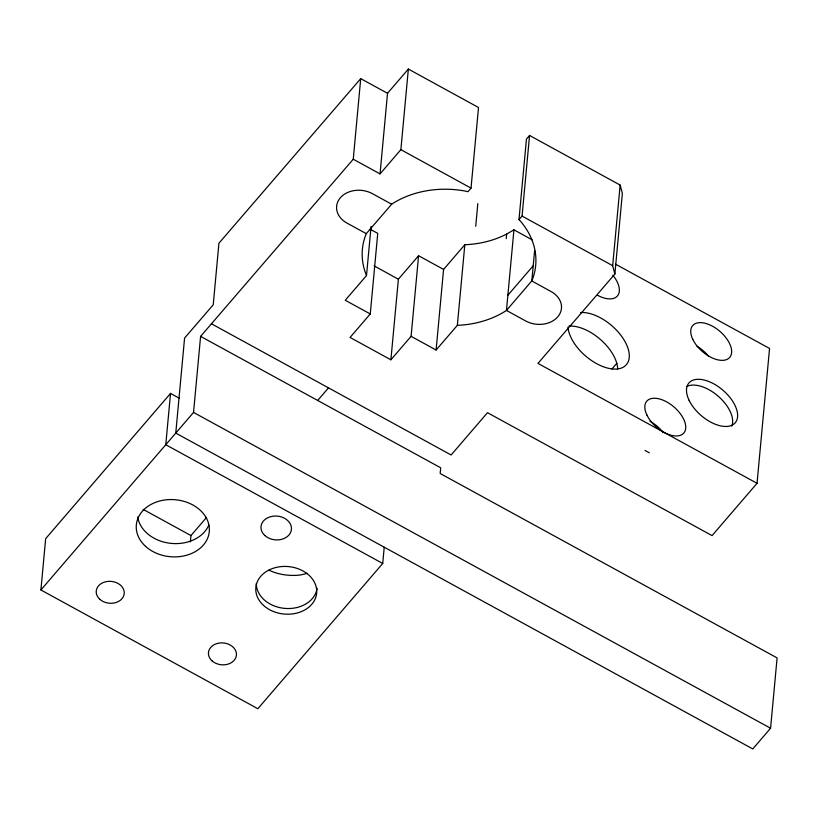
<?xml version="1.0" encoding="UTF-8"?>
<svg xmlns="http://www.w3.org/2000/svg" width="818" height="818" viewBox="0 0 818 818"><rect width="100%" height="100%" fill="white"/><g stroke="black" fill="none" stroke-linecap="round" stroke-linejoin="round"><path stroke-width="1.23" d="M384.225 547.201L382.722 563.469L257.854 708.725L40.9 589.972L45.655 538.673L170.533 393.417L179.479 398.315M170.533 393.417L165.768 444.726L382.722 563.469M40.9 589.972L193.539 412.425L200.594 336.382L353.253 159.224L360.718 78.63L387.527 93.293L380.043 173.897L353.253 159.224M190.369 541.905L190.962 535.565L206.576 517.395M411.096 336.331L436.106 350.022L443.581 269.419L418.581 255.727L411.096 336.331L390.892 359.797L350.063 337.445L370.268 313.959L345.257 300.267L366.505 275.574L371.065 226.453M370.268 313.959L377.752 233.365L370.135 229.193M380.043 173.897L400.871 149.663L408.356 69.06L478.52 107.506L471.025 188.13L467.947 191.709L465.381 191.095A87.025 67.914 5.3 0 0 391.781 204.091L366.28 233.651A87.025 67.914 5.3 0 0 366.505 275.574M390.892 359.797L398.386 279.194L418.581 255.727M436.106 350.022L457.354 325.329L464.829 244.725A87.015 67.914 5.3 0 0 506.659 234.081L513.939 229.838L532.089 239.776M475.718 226.31L477.824 203.6M506.23 238.641L506.659 234.081M513.939 229.838L506.465 310.441L525.677 320.963A23.201 18.108 5.3 0 0 557.743 316.863A23.201 18.108 5.3 0 0 551.025 291.505L531.802 280.983L534.624 250.564M457.354 325.329A87.025 67.914 5.3 0 0 506.465 310.441L531.874 280.83A87.025 67.914 5.3 0 0 520.616 221.351L518.98 219.664L526.465 139.06L529.563 135.461L620.146 185.072L622.355 193.416L614.88 274.02L537.968 363.396L757.039 483.305L712.069 535.616L487.487 412.691L451.127 454.982L211.473 323.805M518.98 219.664L522.058 216.085L529.563 135.461M614.88 274.02L612.672 265.676L620.146 185.072M757.039 483.305L769.554 348.468L615.361 264.081M360.718 78.63L218.927 243.232L213.232 304.797L184.582 338.049L175.768 433.09L752.775 748.94L770.576 728.235L777.1 657.907L440.166 473.499L440.697 467.794L200.594 336.382M387.527 93.293L408.356 69.06M317.681 400.462L328.509 387.865M443.581 269.419L464.829 244.725M507.876 295.226L533.213 265.778M611.874 369.061L616.874 363.243M307.404 573.326L300.564 574.962A46.534 36.319 5.3 0 1 268.744 570.136M400.871 149.663L471.025 188.13M522.058 216.085L612.672 265.676M391.618 204.193L372.405 193.672A23.201 18.108 5.3 0 0 340.339 197.772A23.201 18.108 5.3 0 0 347.057 223.13L366.28 233.651M374.112 265.891L398.386 279.194M193.539 412.425L770.576 728.235M143.119 509.379L190.962 535.565M317.098 588.285A30.532 23.824 5.3 0 1 285.114 608.418A30.532 23.824 5.3 0 1 256.3 583.479M208.805 525.115A36.636 28.599 5.3 0 1 170.451 543.316A36.636 28.599 5.3 0 1 137.721 517.058M580.545 312.537A36.636 20.041 40.7 0 1 626.394 344.306A36.636 20.041 40.7 0 1 606.25 367.711A36.636 20.041 40.7 0 1 567.978 327.139M568.899 326.085A36.636 20.041 40.7 0 1 600.647 339.674A36.636 20.041 40.7 0 1 617.672 369.051M649.359 452.783A24.428 13.354 40.7 0 1 645.095 450.452M650.034 421.28A24.428 13.354 40.7 0 1 663.347 432.671M686.844 386.495A30.532 16.697 40.7 0 1 718.49 396.454A30.532 16.697 40.7 0 1 731.783 426.086M612.856 275.247A24.428 13.354 40.7 0 1 617.682 295.646A24.428 13.354 40.7 0 1 597.498 295.237M697.008 346.27A24.428 13.354 40.7 0 1 708.49 356.096M211.995 660.821A14.049 10.961 5.3 0 0 235.768 657.764A14.049 10.961 5.3 0 0 219.561 643.02A14.049 10.961 5.3 0 0 211.995 660.821M99.786 599.257A14.049 10.961 5.3 0 0 123.559 596.21A14.049 10.961 5.3 0 0 107.352 581.455A14.049 10.961 5.3 0 0 99.786 599.257M264.879 535.545A15.266 11.912 5.3 0 0 290.707 532.221A15.266 11.912 5.3 0 0 273.1 516.189A15.266 11.912 5.3 0 0 264.879 535.545M145.563 546.352A36.636 28.599 5.3 0 0 207.567 538.397A36.636 28.599 5.3 0 0 165.287 499.921A36.636 28.599 5.3 0 0 145.563 546.352M263.56 605.432A30.532 23.824 5.3 0 0 315.227 598.796A30.532 23.824 5.3 0 0 279.991 566.731A30.532 23.824 5.3 0 0 263.56 605.432M646.905 415.033A24.428 13.354 40.7 0 0 682.273 434.389A24.428 13.354 40.7 0 0 666.701 401.904A24.428 13.354 40.7 0 0 646.905 415.033M689.083 400.288A30.532 16.697 40.7 0 0 733.296 424.481A30.532 16.697 40.7 0 0 713.838 383.877A30.532 16.697 40.7 0 0 689.083 400.288M692.815 339.419A24.428 13.354 40.7 0 0 728.173 358.775A24.428 13.354 40.7 0 0 712.611 326.29A24.428 13.354 40.7 0 0 692.815 339.419"/></g></svg>
